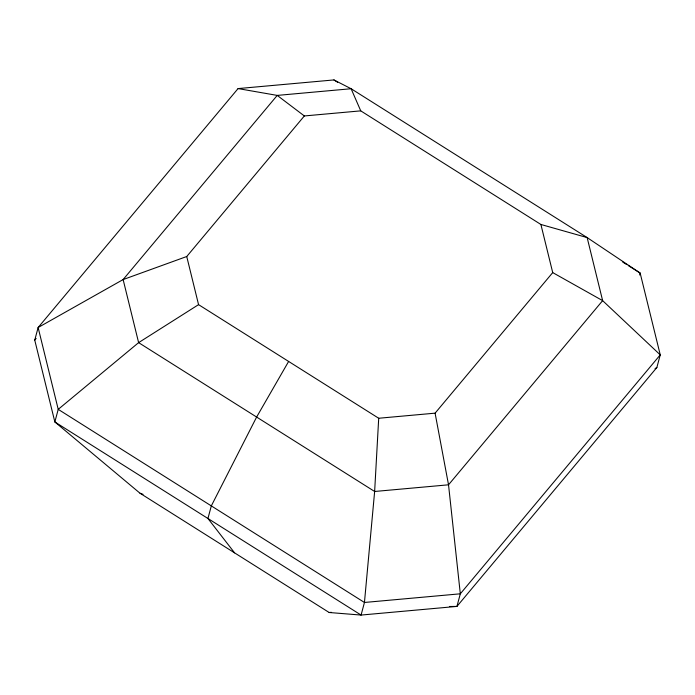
<?xml version="1.0" encoding="UTF-8"?>
<svg xmlns="http://www.w3.org/2000/svg" width="695" height="695" viewBox="0 0 695 695"><rect width="100%" height="100%" fill="white"/><g stroke="black" fill="none" stroke-linecap="round" stroke-linejoin="round"><path stroke-width="1.04" d="M186.738 256.516L198.561 304.645L378.706 418.251L374.64 491.478L364.449 602.469L361.079 615.066L329.161 612.504L140.008 493.224L54.853 421.952L34.75 340.124L38.129 327.527L238.064 88.586L333.921 79.934L351.114 88.734L587.145 237.577L640.147 273.048L660.25 354.876L656.871 367.473L456.936 606.414L361.079 615.066L54.853 421.952L58.224 409.355L38.129 327.527L123.128 279.564L186.738 256.516L304.349 115.952L360.748 110.861L540.892 224.468L587.145 237.577L602.635 300.64L660.25 354.876L460.316 593.808L456.936 606.414L449.439 606.492M639.626 274.985L640.147 273.048L628.228 265.533M288.625 361.443L256.62 417.052L211.323 505.899L207.944 518.496L234.58 552.855M34.75 340.124L36.14 338.465M378.706 418.251L435.096 413.16L552.716 272.596L540.892 224.468M198.561 304.645L138.618 342.635L58.224 409.355L364.449 602.469L460.316 593.808L448.527 484.806L435.096 413.16M655.046 368.628L656.871 367.473M329.161 612.504L331.315 612.312M238.064 88.586L277.227 95.406L351.114 88.734L360.748 110.861M140.008 493.224L143.057 494.345M552.716 272.596L602.635 300.64L448.527 484.806L374.64 491.478L138.618 342.635L123.128 279.564L277.227 95.406L304.349 115.952M333.921 79.934L337.588 82.245M622.729 262.067L626.395 264.378"/></g></svg>
